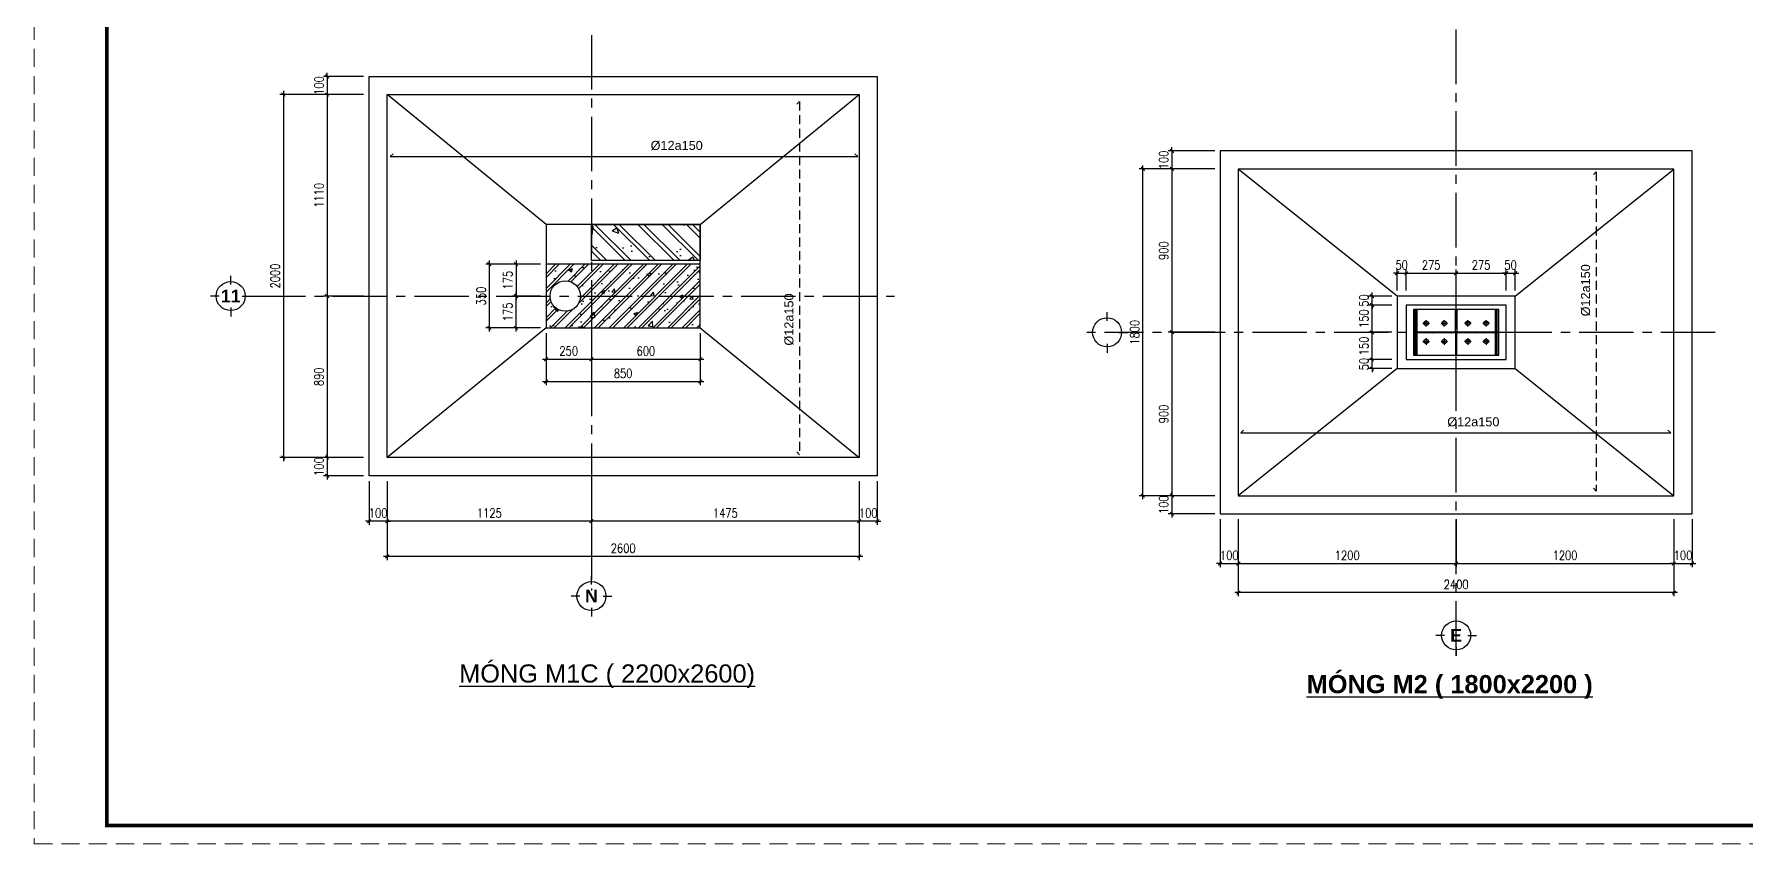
# Model space of a CAD drawing. Header units: millimetres. Extents: x 651127 to 1529722, y 768575 to 1021311.
# Drawn here: x 1180221 to 1227368, y 831541 to 853843 of the extents above; entities that cross this region are included whole.
import ezdxf
from ezdxf.enums import TextEntityAlignment as Align

# ---------------------------------------------------------------- set-up
doc = ezdxf.new("R2010")
doc.units = ezdxf.units.MM
doc.header["$LTSCALE"] = 1000
doc.header["$MEASUREMENT"] = 0
doc.linetypes.add('CENTER2', pattern=[1.125, 0.75, -0.125, 0.125, -0.125])
doc.linetypes.add('HIDDEN', pattern=[0.375, 0.25, -0.125])
doc.layers.get('DEFPOINTS').update_dxf_attribs({"color": 8, "lineweight": 9})
for name, color, linetype in [('CHU VN', 7, 'Continuous'), ('DUONG BAO', 7, 'Continuous'), ('HATCH', 8, 'Continuous'), ('KEO THEP TL10', 51, 'Continuous'), ('KHUNG TEN', 7, 'Continuous'), ('KICH THUOC', 147, 'Continuous'), ('KTHUOC', 136, 'Continuous'), ('KY HIEU', 40, 'Continuous'), ('NET MANH', 143, 'Continuous'), ('NETDAM', 1, 'Continuous'), ('S-HATCH', 8, 'Continuous'), ('TRUC', 8, 'CENTER2')]:
    doc.layers.add(name, color=color, linetype=linetype)
doc.styles.add('CHU 350-HB', font='VNI-Helve-Bold.TTF')
doc.styles.add('CHU 500', font='VNI-Helve-Bold.TTF')
doc.styles.add('CHU KT', font='romans.shx', dxfattribs={"width": 0.8})
doc.styles.add('Helve-Condense', font='VNI-Helve.TTF')
doc.styles.add('TIEU DE', font='VNI-Helve.TTF', dxfattribs={"width": 0.8})
doc.dimstyles.new('TL20', dxfattribs={"dimscale": 100, "dimtxt": 2.5, "dimasz": 1, "dimexe": 1, "dimexo": 1.5, "dimgap": 1, "dimtad": 1, "dimdec": 0, "dimlfac": 0.2, "dimzin": 0, "dimdsep": 46, "dimtxsty": 'CHU KT', "dimblk": 'ARCHTICK', "dimcen": 1.5, "dimdle": 1, "dimclrd": 256, "dimclre": 256, "dimclrt": 7, "dimadec": 0, "dimazin": 0, "dimtfac": 1, "dimtdec": 0, "dimtix": 1, "dimtmove": 2, "dimatfit": 3, "dimfxl": 1, "dimtolj": 1, "dimtzin": 0, "dimarcsym": 0})

# ---------------------------------------------------------------- blocks, each defined once
blk = doc.blocks.new('_ARCHTICK')
at = {"color": 0, "linetype": 'ByBlock', "const_width": 0.3}
blk.add_lwpolyline([(-0.5, -0.5), (0.5, 0.5)], dxfattribs=at)
blk = doc.blocks.new('*D348')
at = {"layer": 'DEFPOINTS', "color": 0}
for p in [(1212890, 850631), (1211561, 850131), (1212890, 850131)]:
    blk.add_point(p, dxfattribs=at)
at = {"layer": 'KICH THUOC', "lineweight": -2}
for p, q in [((1212740, 850631), (1211461, 850631)), ((1211561, 850631), (1211561, 850731)), ((1211561, 850631), (1211561, 850131)), ((1212740, 850131), (1211461, 850131)), ((1211561, 850131), (1211561, 850031))]:
    blk.add_line(p, q, dxfattribs=at)
at = {"layer": 'KICH THUOC', "lineweight": -2, "xscale": 100, "yscale": 100, "zscale": 100}
for p, rotation in [((1211561, 850631), 270), ((1211561, 850131), 90)]:
    blk.add_blockref('_ARCHTICK', p, dxfattribs=dict(at, rotation=rotation))
at = {"layer": 'KICH THUOC', "color": 7, "insert": (1211336, 850381), "char_height": 250, "attachment_point": 5, "rotation": 90, "style": 'CHU KT'}
blk.add_mtext('\\A1;100', dxfattribs=at)
blk = doc.blocks.new('*D349')
at = {"layer": 'DEFPOINTS', "color": 0}
for p in [(1212890, 850131), (1211561, 845631), (1212890, 845631)]:
    blk.add_point(p, dxfattribs=at)
at = {"layer": 'KICH THUOC', "lineweight": -2}
for p, q in [((1212740, 850131), (1211461, 850131)), ((1211561, 850231), (1211561, 845531)), ((1212740, 845631), (1211461, 845631))]:
    blk.add_line(p, q, dxfattribs=at)
at = {"layer": 'KICH THUOC', "lineweight": -2, "xscale": 100, "yscale": 100, "zscale": 100}
for p, rotation in [((1211561, 850131), 90), ((1211561, 845631), 270)]:
    blk.add_blockref('_ARCHTICK', p, dxfattribs=dict(at, rotation=rotation))
at = {"layer": 'KICH THUOC', "color": 7, "insert": (1211336, 847881), "char_height": 250, "attachment_point": 5, "rotation": 90, "style": 'CHU KT'}
blk.add_mtext('\\A1;900', dxfattribs=at)
blk = doc.blocks.new('*D350')
at = {"layer": 'DEFPOINTS', "color": 0}
for p in [(1212890, 845631), (1211561, 841131), (1212890, 841131)]:
    blk.add_point(p, dxfattribs=at)
at = {"layer": 'KICH THUOC', "lineweight": -2}
for p, q in [((1212740, 845631), (1211461, 845631)), ((1211561, 845731), (1211561, 841031)), ((1212740, 841131), (1211461, 841131))]:
    blk.add_line(p, q, dxfattribs=at)
at = {"layer": 'KICH THUOC', "lineweight": -2, "xscale": 100, "yscale": 100, "zscale": 100}
for p, rotation in [((1211561, 845631), 90), ((1211561, 841131), 270)]:
    blk.add_blockref('_ARCHTICK', p, dxfattribs=dict(at, rotation=rotation))
at = {"layer": 'KICH THUOC', "color": 7, "insert": (1211336, 843381), "char_height": 250, "attachment_point": 5, "rotation": 90, "style": 'CHU KT'}
blk.add_mtext('\\A1;900', dxfattribs=at)
blk = doc.blocks.new('*D351')
at = {"layer": 'DEFPOINTS', "color": 0}
for p in [(1212890, 841131), (1211561, 840631), (1212890, 840631)]:
    blk.add_point(p, dxfattribs=at)
at = {"layer": 'KICH THUOC', "lineweight": -2}
for p, q in [((1212740, 841131), (1211461, 841131)), ((1211561, 841131), (1211561, 841231)), ((1211561, 841131), (1211561, 840631)), ((1212740, 840631), (1211461, 840631)), ((1211561, 840631), (1211561, 840531))]:
    blk.add_line(p, q, dxfattribs=at)
at = {"layer": 'KICH THUOC', "lineweight": -2, "xscale": 100, "yscale": 100, "zscale": 100}
for p, rotation in [((1211561, 841131), 270), ((1211561, 840631), 90)]:
    blk.add_blockref('_ARCHTICK', p, dxfattribs=dict(at, rotation=rotation))
at = {"layer": 'KICH THUOC', "color": 7, "insert": (1211336, 840881), "char_height": 250, "attachment_point": 5, "rotation": 90, "style": 'CHU KT'}
blk.add_mtext('\\A1;100', dxfattribs=at)
blk = doc.blocks.new('*D352')
at = {"layer": 'DEFPOINTS', "color": 0}
for p in [(1210761, 850131), (1212740, 850131), (1212890, 841131)]:
    blk.add_point(p, dxfattribs=at)
at = {"layer": 'KICH THUOC', "lineweight": -2}
for p, q in [((1212590, 850131), (1210661, 850131)), ((1210761, 841031), (1210761, 850231)), ((1212740, 841131), (1210661, 841131))]:
    blk.add_line(p, q, dxfattribs=at)
at = {"layer": 'KICH THUOC', "lineweight": -2, "xscale": 100, "yscale": 100, "zscale": 100}
for p, rotation in [((1210761, 850131), 90), ((1210761, 841131), 270)]:
    blk.add_blockref('_ARCHTICK', p, dxfattribs=dict(at, rotation=rotation))
at = {"layer": 'KICH THUOC', "color": 7, "insert": (1210536, 845631), "char_height": 250, "attachment_point": 5, "rotation": 90, "style": 'CHU KT'}
blk.add_mtext('\\A1;1800', dxfattribs=at)
blk = doc.blocks.new('*D353')
at = {"layer": 'DEFPOINTS', "color": 0}
for p in [(1212890, 840631), (1213390, 840631), (1213390, 839260)]:
    blk.add_point(p, dxfattribs=at)
at = {"layer": 'KICH THUOC', "lineweight": -2}
for p, q in [((1212890, 840481), (1212890, 839160)), ((1213390, 840481), (1213390, 839160)), ((1212890, 839260), (1212790, 839260)), ((1212890, 839260), (1213390, 839260)), ((1213390, 839260), (1213490, 839260))]:
    blk.add_line(p, q, dxfattribs=at)
at = {"layer": 'KICH THUOC', "lineweight": -2, "xscale": 100, "yscale": 100, "zscale": 100}
blk.add_blockref('_ARCHTICK', (1212890, 839260), dxfattribs=at)
at = {"layer": 'KICH THUOC', "lineweight": -2, "xscale": 100, "yscale": 100, "zscale": 100, "rotation": 180}
blk.add_blockref('_ARCHTICK', (1213390, 839260), dxfattribs=at)
at = {"layer": 'KICH THUOC', "color": 7, "insert": (1213140, 839485), "char_height": 250, "attachment_point": 5, "style": 'CHU KT'}
blk.add_mtext('\\A1;100', dxfattribs=at)
blk = doc.blocks.new('*D354')
at = {"layer": 'DEFPOINTS', "color": 0}
for p in [(1213390, 840631), (1219390, 840631), (1219390, 839260)]:
    blk.add_point(p, dxfattribs=at)
at = {"layer": 'KICH THUOC', "lineweight": -2}
for p, q in [((1213390, 840481), (1213390, 839160)), ((1219390, 840481), (1219390, 839160)), ((1213290, 839260), (1219490, 839260))]:
    blk.add_line(p, q, dxfattribs=at)
at = {"layer": 'KICH THUOC', "lineweight": -2, "xscale": 100, "yscale": 100, "zscale": 100, "rotation": 180}
blk.add_blockref('_ARCHTICK', (1213390, 839260), dxfattribs=at)
at = {"layer": 'KICH THUOC', "lineweight": -2, "xscale": 100, "yscale": 100, "zscale": 100}
blk.add_blockref('_ARCHTICK', (1219390, 839260), dxfattribs=at)
at = {"layer": 'KICH THUOC', "color": 7, "insert": (1216390, 839485), "char_height": 250, "attachment_point": 5, "style": 'CHU KT'}
blk.add_mtext('\\A1;1200', dxfattribs=at)
blk = doc.blocks.new('*D355')
at = {"layer": 'DEFPOINTS', "color": 0}
for p in [(1219390, 840631), (1225390, 840631), (1225390, 839260)]:
    blk.add_point(p, dxfattribs=at)
at = {"layer": 'KICH THUOC', "lineweight": -2}
for p, q in [((1219390, 840481), (1219390, 839160)), ((1225390, 840481), (1225390, 839160)), ((1219290, 839260), (1225490, 839260))]:
    blk.add_line(p, q, dxfattribs=at)
at = {"layer": 'KICH THUOC', "lineweight": -2, "xscale": 100, "yscale": 100, "zscale": 100, "rotation": 180}
blk.add_blockref('_ARCHTICK', (1219390, 839260), dxfattribs=at)
at = {"layer": 'KICH THUOC', "lineweight": -2, "xscale": 100, "yscale": 100, "zscale": 100}
blk.add_blockref('_ARCHTICK', (1225390, 839260), dxfattribs=at)
at = {"layer": 'KICH THUOC', "color": 7, "insert": (1222390, 839485), "char_height": 250, "attachment_point": 5, "style": 'CHU KT'}
blk.add_mtext('\\A1;1200', dxfattribs=at)
blk = doc.blocks.new('*D356')
at = {"layer": 'DEFPOINTS', "color": 0}
for p in [(1225390, 840631), (1225890, 840631), (1225890, 839260)]:
    blk.add_point(p, dxfattribs=at)
at = {"layer": 'KICH THUOC', "lineweight": -2}
for p, q in [((1225390, 840481), (1225390, 839160)), ((1225890, 840481), (1225890, 839160)), ((1225390, 839260), (1225290, 839260)), ((1225390, 839260), (1225890, 839260)), ((1225890, 839260), (1225990, 839260))]:
    blk.add_line(p, q, dxfattribs=at)
at = {"layer": 'KICH THUOC', "lineweight": -2, "xscale": 100, "yscale": 100, "zscale": 100}
blk.add_blockref('_ARCHTICK', (1225390, 839260), dxfattribs=at)
at = {"layer": 'KICH THUOC', "lineweight": -2, "xscale": 100, "yscale": 100, "zscale": 100, "rotation": 180}
blk.add_blockref('_ARCHTICK', (1225890, 839260), dxfattribs=at)
at = {"layer": 'KICH THUOC', "color": 7, "insert": (1225640, 839485), "char_height": 250, "attachment_point": 5, "style": 'CHU KT'}
blk.add_mtext('\\A1;100', dxfattribs=at)
blk = doc.blocks.new('*D357')
at = {"layer": 'DEFPOINTS', "color": 0}
for p in [(1225390, 840631), (1213390, 840481), (1213390, 838460)]:
    blk.add_point(p, dxfattribs=at)
at = {"layer": 'KICH THUOC', "lineweight": -2}
for p, q in [((1213390, 840331), (1213390, 838360)), ((1225390, 840481), (1225390, 838360)), ((1225490, 838460), (1213290, 838460))]:
    blk.add_line(p, q, dxfattribs=at)
at = {"layer": 'KICH THUOC', "lineweight": -2, "xscale": 100, "yscale": 100, "zscale": 100, "rotation": 180}
blk.add_blockref('_ARCHTICK', (1213390, 838460), dxfattribs=at)
at = {"layer": 'KICH THUOC', "lineweight": -2, "xscale": 100, "yscale": 100, "zscale": 100}
blk.add_blockref('_ARCHTICK', (1225390, 838460), dxfattribs=at)
at = {"layer": 'KICH THUOC', "color": 7, "insert": (1219390, 838685), "char_height": 250, "attachment_point": 5, "style": 'CHU KT'}
blk.add_mtext('\\A1;2400', dxfattribs=at)
blk = doc.blocks.new('TRUC')
for p, q in [((0, 320), (0, 560)), ((-320, 0), (-560, 0)), ((320, 0), (560, 0)), ((0, -320), (0, -560))]:
    blk.add_line(p, q)
blk.add_circle((0, 0), 400)
at = {"linetype": 'Continuous', "style": 'CHU 350-HB'}
blk.add_attdef('2', text='', height=350, dxfattribs=at).set_placement((0, 0), align=Align.MIDDLE_CENTER)
blk = doc.blocks.new('*D365')
at = {"layer": 'DEFPOINTS', "color": 0}
for p in [(1218015, 847259), (1217765, 846631), (1218015, 846631)]:
    blk.add_point(p, dxfattribs=at)
at = {"layer": 'KICH THUOC', "lineweight": -2}
for p, q in [((1217765, 847259), (1217665, 847259)), ((1217765, 846781), (1217765, 847359)), ((1217765, 847259), (1218015, 847259)), ((1218015, 846781), (1218015, 847359)), ((1218015, 847259), (1218115, 847259))]:
    blk.add_line(p, q, dxfattribs=at)
at = {"layer": 'KICH THUOC', "lineweight": -2, "xscale": 100, "yscale": 100, "zscale": 100}
blk.add_blockref('_ARCHTICK', (1217765, 847259), dxfattribs=at)
at = {"layer": 'KICH THUOC', "lineweight": -2, "xscale": 100, "yscale": 100, "zscale": 100, "rotation": 180}
blk.add_blockref('_ARCHTICK', (1218015, 847259), dxfattribs=at)
at = {"layer": 'KICH THUOC', "color": 7, "insert": (1217890, 847484), "char_height": 250, "attachment_point": 5, "style": 'CHU KT'}
blk.add_mtext('\\A1;50', dxfattribs=at)
blk = doc.blocks.new('*D366')
at = {"layer": 'DEFPOINTS', "color": 0}
for p in [(1219390, 847259), (1218015, 846631), (1219390, 846631)]:
    blk.add_point(p, dxfattribs=at)
at = {"layer": 'KICH THUOC', "lineweight": -2}
for p, q in [((1217915, 847259), (1219490, 847259)), ((1218015, 846781), (1218015, 847359)), ((1219390, 846781), (1219390, 847359))]:
    blk.add_line(p, q, dxfattribs=at)
at = {"layer": 'KICH THUOC', "lineweight": -2, "xscale": 100, "yscale": 100, "zscale": 100, "rotation": 180}
blk.add_blockref('_ARCHTICK', (1218015, 847259), dxfattribs=at)
at = {"layer": 'KICH THUOC', "lineweight": -2, "xscale": 100, "yscale": 100, "zscale": 100}
blk.add_blockref('_ARCHTICK', (1219390, 847259), dxfattribs=at)
at = {"layer": 'KICH THUOC', "color": 7, "insert": (1218702, 847484), "char_height": 250, "attachment_point": 5, "style": 'CHU KT'}
blk.add_mtext('\\A1;275', dxfattribs=at)
blk = doc.blocks.new('*D367')
at = {"layer": 'DEFPOINTS', "color": 0}
for p in [(1220765, 847259), (1219390, 846631), (1220765, 846631)]:
    blk.add_point(p, dxfattribs=at)
at = {"layer": 'KICH THUOC', "lineweight": -2}
for p, q in [((1219290, 847259), (1220865, 847259)), ((1219390, 846781), (1219390, 847359)), ((1220765, 846781), (1220765, 847359))]:
    blk.add_line(p, q, dxfattribs=at)
at = {"layer": 'KICH THUOC', "lineweight": -2, "xscale": 100, "yscale": 100, "zscale": 100, "rotation": 180}
blk.add_blockref('_ARCHTICK', (1219390, 847259), dxfattribs=at)
at = {"layer": 'KICH THUOC', "lineweight": -2, "xscale": 100, "yscale": 100, "zscale": 100}
blk.add_blockref('_ARCHTICK', (1220765, 847259), dxfattribs=at)
at = {"layer": 'KICH THUOC', "color": 7, "insert": (1220077, 847484), "char_height": 250, "attachment_point": 5, "style": 'CHU KT'}
blk.add_mtext('\\A1;275', dxfattribs=at)
blk = doc.blocks.new('*D368')
at = {"layer": 'DEFPOINTS', "color": 0}
for p in [(1221015, 847259), (1220765, 846631), (1221015, 846631)]:
    blk.add_point(p, dxfattribs=at)
at = {"layer": 'KICH THUOC', "lineweight": -2}
for p, q in [((1220765, 847259), (1220665, 847259)), ((1220765, 846781), (1220765, 847359)), ((1220765, 847259), (1221015, 847259)), ((1221015, 846781), (1221015, 847359)), ((1221015, 847259), (1221115, 847259))]:
    blk.add_line(p, q, dxfattribs=at)
at = {"layer": 'KICH THUOC', "lineweight": -2, "xscale": 100, "yscale": 100, "zscale": 100}
blk.add_blockref('_ARCHTICK', (1220765, 847259), dxfattribs=at)
at = {"layer": 'KICH THUOC', "lineweight": -2, "xscale": 100, "yscale": 100, "zscale": 100, "rotation": 180}
blk.add_blockref('_ARCHTICK', (1221015, 847259), dxfattribs=at)
at = {"layer": 'KICH THUOC', "color": 7, "insert": (1220890, 847484), "char_height": 250, "attachment_point": 5, "style": 'CHU KT'}
blk.add_mtext('\\A1;50', dxfattribs=at)
blk = doc.blocks.new('*D369')
at = {"layer": 'DEFPOINTS', "color": 0}
for p in [(1217074, 844881), (1217765, 844881), (1217765, 844631)]:
    blk.add_point(p, dxfattribs=at)
at = {"layer": 'KICH THUOC', "lineweight": -2}
for p, q in [((1217615, 844881), (1216974, 844881)), ((1217074, 844881), (1217074, 844981)), ((1217074, 844631), (1217074, 844881)), ((1217615, 844631), (1216974, 844631)), ((1217074, 844631), (1217074, 844531))]:
    blk.add_line(p, q, dxfattribs=at)
at = {"layer": 'KICH THUOC', "lineweight": -2, "xscale": 100, "yscale": 100, "zscale": 100}
for p, rotation in [((1217074, 844881), 270), ((1217074, 844631), 90)]:
    blk.add_blockref('_ARCHTICK', p, dxfattribs=dict(at, rotation=rotation))
at = {"layer": 'KICH THUOC', "color": 7, "insert": (1216849, 844756), "char_height": 250, "attachment_point": 5, "rotation": 90, "style": 'CHU KT'}
blk.add_mtext('\\A1;50', dxfattribs=at)
blk = doc.blocks.new('*D370')
at = {"layer": 'DEFPOINTS', "color": 0}
for p in [(1217074, 845631), (1217765, 845631), (1217765, 844881)]:
    blk.add_point(p, dxfattribs=at)
at = {"layer": 'KICH THUOC', "lineweight": -2}
for p, q in [((1217615, 845631), (1216974, 845631)), ((1217074, 844781), (1217074, 845731)), ((1217615, 844881), (1216974, 844881))]:
    blk.add_line(p, q, dxfattribs=at)
at = {"layer": 'KICH THUOC', "lineweight": -2, "xscale": 100, "yscale": 100, "zscale": 100}
for p, rotation in [((1217074, 845631), 90), ((1217074, 844881), 270)]:
    blk.add_blockref('_ARCHTICK', p, dxfattribs=dict(at, rotation=rotation))
at = {"layer": 'KICH THUOC', "color": 7, "insert": (1216849, 845256), "char_height": 250, "attachment_point": 5, "rotation": 90, "style": 'CHU KT'}
blk.add_mtext('\\A1;150', dxfattribs=at)
blk = doc.blocks.new('*D371')
at = {"layer": 'DEFPOINTS', "color": 0}
for p in [(1217074, 846381), (1217765, 846381), (1217765, 845631)]:
    blk.add_point(p, dxfattribs=at)
at = {"layer": 'KICH THUOC', "lineweight": -2}
for p, q in [((1217615, 846381), (1216974, 846381)), ((1217074, 845531), (1217074, 846481)), ((1217615, 845631), (1216974, 845631))]:
    blk.add_line(p, q, dxfattribs=at)
at = {"layer": 'KICH THUOC', "lineweight": -2, "xscale": 100, "yscale": 100, "zscale": 100}
for p, rotation in [((1217074, 846381), 90), ((1217074, 845631), 270)]:
    blk.add_blockref('_ARCHTICK', p, dxfattribs=dict(at, rotation=rotation))
at = {"layer": 'KICH THUOC', "color": 7, "insert": (1216849, 846006), "char_height": 250, "attachment_point": 5, "rotation": 90, "style": 'CHU KT'}
blk.add_mtext('\\A1;150', dxfattribs=at)
blk = doc.blocks.new('*D372')
at = {"layer": 'DEFPOINTS', "color": 0}
for p in [(1217074, 846631), (1217765, 846631), (1217765, 846381)]:
    blk.add_point(p, dxfattribs=at)
at = {"layer": 'KICH THUOC', "lineweight": -2}
for p, q in [((1217615, 846631), (1216974, 846631)), ((1217615, 846381), (1216974, 846381)), ((1217074, 846631), (1217074, 846731)), ((1217074, 846381), (1217074, 846631)), ((1217074, 846381), (1217074, 846281))]:
    blk.add_line(p, q, dxfattribs=at)
at = {"layer": 'KICH THUOC', "lineweight": -2, "xscale": 100, "yscale": 100, "zscale": 100}
for p, rotation in [((1217074, 846631), 270), ((1217074, 846381), 90)]:
    blk.add_blockref('_ARCHTICK', p, dxfattribs=dict(at, rotation=rotation))
at = {"layer": 'KICH THUOC', "color": 7, "insert": (1216849, 846506), "char_height": 250, "attachment_point": 5, "rotation": 90, "style": 'CHU KT'}
blk.add_mtext('\\A1;50', dxfattribs=at)
blk = doc.blocks.new('*D610')
at = {"layer": 'DEFPOINTS', "color": 0}
for p in [(1189945, 841681), (1195570, 841681), (1189945, 840426)]:
    blk.add_point(p, dxfattribs=at)
at = {"layer": 'KTHUOC', "lineweight": -2}
for p, q in [((1189945, 841531), (1189945, 840326)), ((1195570, 841531), (1195570, 840326)), ((1195670, 840426), (1189845, 840426))]:
    blk.add_line(p, q, dxfattribs=at)
at = {"layer": 'KTHUOC', "lineweight": -2, "xscale": 100, "yscale": 100, "zscale": 100, "rotation": 180}
blk.add_blockref('_ARCHTICK', (1189945, 840426), dxfattribs=at)
at = {"layer": 'KTHUOC', "lineweight": -2, "xscale": 100, "yscale": 100, "zscale": 100}
blk.add_blockref('_ARCHTICK', (1195570, 840426), dxfattribs=at)
at = {"layer": 'KTHUOC', "color": 7, "insert": (1192758, 840651), "char_height": 250, "attachment_point": 5, "style": 'CHU KT'}
blk.add_mtext('\\A1;1125', dxfattribs=at)
blk = doc.blocks.new('*D613')
at = {"layer": 'DEFPOINTS', "color": 0}
for p in [(1189945, 841681), (1202945, 841681), (1189945, 839458)]:
    blk.add_point(p, dxfattribs=at)
at = {"layer": 'KTHUOC', "lineweight": -2}
for p, q in [((1189945, 841531), (1189945, 839358)), ((1202945, 841531), (1202945, 839358)), ((1203045, 839458), (1189845, 839458))]:
    blk.add_line(p, q, dxfattribs=at)
at = {"layer": 'KTHUOC', "lineweight": -2, "xscale": 100, "yscale": 100, "zscale": 100, "rotation": 180}
blk.add_blockref('_ARCHTICK', (1189945, 839458), dxfattribs=at)
at = {"layer": 'KTHUOC', "lineweight": -2, "xscale": 100, "yscale": 100, "zscale": 100}
blk.add_blockref('_ARCHTICK', (1202945, 839458), dxfattribs=at)
at = {"layer": 'KTHUOC', "color": 7, "insert": (1196445, 839683), "char_height": 250, "attachment_point": 5, "style": 'CHU KT'}
blk.add_mtext('\\A1;2600', dxfattribs=at)
blk = doc.blocks.new('*D615')
at = {"layer": 'DEFPOINTS', "color": 0}
for p in [(1189445, 852181), (1187084, 842181), (1189445, 842181)]:
    blk.add_point(p, dxfattribs=at)
at = {"layer": 'KICH THUOC', "lineweight": -2}
for p, q in [((1189295, 852181), (1186984, 852181)), ((1187084, 852281), (1187084, 842081)), ((1189295, 842181), (1186984, 842181))]:
    blk.add_line(p, q, dxfattribs=at)
at = {"layer": 'KICH THUOC', "lineweight": -2, "xscale": 100, "yscale": 100, "zscale": 100}
for p, rotation in [((1187084, 852181), 90), ((1187084, 842181), 270)]:
    blk.add_blockref('_ARCHTICK', p, dxfattribs=dict(at, rotation=rotation))
at = {"layer": 'KICH THUOC', "color": 7, "insert": (1186859, 847181), "char_height": 250, "attachment_point": 5, "rotation": 90, "style": 'CHU KT'}
blk.add_mtext('\\A1;2000', dxfattribs=at)
blk = doc.blocks.new('*D616')
at = {"layer": 'DEFPOINTS', "color": 0}
for p in [(1189445, 846631), (1188288, 842181), (1189445, 842181)]:
    blk.add_point(p, dxfattribs=at)
at = {"layer": 'KTHUOC', "lineweight": -2}
for p, q in [((1189295, 846631), (1188188, 846631)), ((1188288, 846731), (1188288, 842081)), ((1189295, 842181), (1188188, 842181))]:
    blk.add_line(p, q, dxfattribs=at)
at = {"layer": 'KTHUOC', "lineweight": -2, "xscale": 100, "yscale": 100, "zscale": 100}
for p, rotation in [((1188288, 846631), 90), ((1188288, 842181), 270)]:
    blk.add_blockref('_ARCHTICK', p, dxfattribs=dict(at, rotation=rotation))
at = {"layer": 'KTHUOC', "color": 7, "insert": (1188063, 844406), "char_height": 250, "attachment_point": 5, "rotation": 90, "style": 'CHU KT'}
blk.add_mtext('\\A1;890', dxfattribs=at)
blk = doc.blocks.new('*D617')
at = {"layer": 'DEFPOINTS', "color": 0}
for p in [(1189445, 842181), (1188288, 841681), (1189445, 841681)]:
    blk.add_point(p, dxfattribs=at)
at = {"layer": 'KTHUOC', "lineweight": -2}
for p, q in [((1189295, 842181), (1188188, 842181)), ((1188288, 842181), (1188288, 842281)), ((1188288, 842181), (1188288, 841681)), ((1189295, 841681), (1188188, 841681)), ((1188288, 841681), (1188288, 841581))]:
    blk.add_line(p, q, dxfattribs=at)
at = {"layer": 'KTHUOC', "lineweight": -2, "xscale": 100, "yscale": 100, "zscale": 100}
for p, rotation in [((1188288, 842181), 270), ((1188288, 841681), 90)]:
    blk.add_blockref('_ARCHTICK', p, dxfattribs=dict(at, rotation=rotation))
at = {"layer": 'KTHUOC', "color": 7, "insert": (1188063, 841931), "char_height": 250, "attachment_point": 5, "rotation": 90, "style": 'CHU KT'}
blk.add_mtext('\\A1;100', dxfattribs=at)
blk = doc.blocks.new('*D618')
at = {"layer": 'DEFPOINTS', "color": 0}
for p in [(1189445, 841681), (1189945, 841681), (1189445, 840426)]:
    blk.add_point(p, dxfattribs=at)
at = {"layer": 'KTHUOC', "lineweight": -2}
for p, q in [((1189445, 841531), (1189445, 840326)), ((1189945, 841531), (1189945, 840326)), ((1189445, 840426), (1189345, 840426)), ((1189945, 840426), (1189445, 840426)), ((1189945, 840426), (1190045, 840426))]:
    blk.add_line(p, q, dxfattribs=at)
at = {"layer": 'KTHUOC', "lineweight": -2, "xscale": 100, "yscale": 100, "zscale": 100}
blk.add_blockref('_ARCHTICK', (1189445, 840426), dxfattribs=at)
at = {"layer": 'KTHUOC', "lineweight": -2, "xscale": 100, "yscale": 100, "zscale": 100, "rotation": 180}
blk.add_blockref('_ARCHTICK', (1189945, 840426), dxfattribs=at)
at = {"layer": 'KTHUOC', "color": 7, "insert": (1189695, 840651), "char_height": 250, "attachment_point": 5, "style": 'CHU KT'}
blk.add_mtext('\\A1;100', dxfattribs=at)
blk = doc.blocks.new('*D619')
at = {"layer": 'DEFPOINTS', "color": 0}
for p in [(1189445, 852181), (1188288, 846631), (1189445, 846631)]:
    blk.add_point(p, dxfattribs=at)
at = {"layer": 'KICH THUOC', "lineweight": -2}
for p, q in [((1189295, 852181), (1188188, 852181)), ((1188288, 852281), (1188288, 846531)), ((1189295, 846631), (1188188, 846631))]:
    blk.add_line(p, q, dxfattribs=at)
at = {"layer": 'KICH THUOC', "lineweight": -2, "xscale": 100, "yscale": 100, "zscale": 100}
for p, rotation in [((1188288, 852181), 90), ((1188288, 846631), 270)]:
    blk.add_blockref('_ARCHTICK', p, dxfattribs=dict(at, rotation=rotation))
at = {"layer": 'KICH THUOC', "color": 7, "insert": (1188063, 849406), "char_height": 250, "attachment_point": 5, "rotation": 90, "style": 'CHU KT'}
blk.add_mtext('\\A1;1110', dxfattribs=at)
blk = doc.blocks.new('*D620')
at = {"layer": 'DEFPOINTS', "color": 0}
for p in [(1189445, 852681), (1188288, 852181), (1189445, 852181)]:
    blk.add_point(p, dxfattribs=at)
at = {"layer": 'KICH THUOC', "lineweight": -2}
for p, q in [((1189295, 852681), (1188188, 852681)), ((1188288, 852681), (1188288, 852781)), ((1188288, 852681), (1188288, 852181)), ((1189295, 852181), (1188188, 852181)), ((1188288, 852181), (1188288, 852081))]:
    blk.add_line(p, q, dxfattribs=at)
at = {"layer": 'KICH THUOC', "lineweight": -2, "xscale": 100, "yscale": 100, "zscale": 100}
for p, rotation in [((1188288, 852681), 270), ((1188288, 852181), 90)]:
    blk.add_blockref('_ARCHTICK', p, dxfattribs=dict(at, rotation=rotation))
at = {"layer": 'KICH THUOC', "color": 7, "insert": (1188063, 852431), "char_height": 250, "attachment_point": 5, "rotation": 90, "style": 'CHU KT'}
blk.add_mtext('\\A1;100', dxfattribs=at)
blk = doc.blocks.new('*D628')
at = {"layer": 'DEFPOINTS', "color": 0}
for p in [(1195570, 841681), (1202945, 841681), (1195570, 840426)]:
    blk.add_point(p, dxfattribs=at)
at = {"layer": 'KTHUOC', "lineweight": -2}
for p, q in [((1195570, 841531), (1195570, 840326)), ((1202945, 841531), (1202945, 840326)), ((1203045, 840426), (1195470, 840426))]:
    blk.add_line(p, q, dxfattribs=at)
at = {"layer": 'KTHUOC', "lineweight": -2, "xscale": 100, "yscale": 100, "zscale": 100, "rotation": 180}
blk.add_blockref('_ARCHTICK', (1195570, 840426), dxfattribs=at)
at = {"layer": 'KTHUOC', "lineweight": -2, "xscale": 100, "yscale": 100, "zscale": 100}
blk.add_blockref('_ARCHTICK', (1202945, 840426), dxfattribs=at)
at = {"layer": 'KTHUOC', "color": 7, "insert": (1199258, 840651), "char_height": 250, "attachment_point": 5, "style": 'CHU KT'}
blk.add_mtext('\\A1;1475', dxfattribs=at)
blk = doc.blocks.new('*D629')
at = {"layer": 'DEFPOINTS', "color": 0}
for p in [(1202945, 841681), (1203445, 841681), (1202945, 840426)]:
    blk.add_point(p, dxfattribs=at)
at = {"layer": 'KTHUOC', "lineweight": -2}
for p, q in [((1202945, 841531), (1202945, 840326)), ((1203445, 841531), (1203445, 840326)), ((1202945, 840426), (1202845, 840426)), ((1203445, 840426), (1202945, 840426)), ((1203445, 840426), (1203545, 840426))]:
    blk.add_line(p, q, dxfattribs=at)
at = {"layer": 'KTHUOC', "lineweight": -2, "xscale": 100, "yscale": 100, "zscale": 100}
blk.add_blockref('_ARCHTICK', (1202945, 840426), dxfattribs=at)
at = {"layer": 'KTHUOC', "lineweight": -2, "xscale": 100, "yscale": 100, "zscale": 100, "rotation": 180}
blk.add_blockref('_ARCHTICK', (1203445, 840426), dxfattribs=at)
at = {"layer": 'KTHUOC', "color": 7, "insert": (1203195, 840651), "char_height": 250, "attachment_point": 5, "style": 'CHU KT'}
blk.add_mtext('\\A1;100', dxfattribs=at)
blk = doc.blocks.new('*D630')
at = {"layer": 'DEFPOINTS', "color": 0}
for p in [(1194320, 845756), (1195570, 845756), (1195570, 844890)]:
    blk.add_point(p, dxfattribs=at)
at = {"layer": 'KICH THUOC', "lineweight": -2}
for p, q in [((1194320, 845606), (1194320, 844790)), ((1195570, 845606), (1195570, 844790)), ((1194220, 844890), (1195670, 844890))]:
    blk.add_line(p, q, dxfattribs=at)
at = {"layer": 'KICH THUOC', "lineweight": -2, "xscale": 100, "yscale": 100, "zscale": 100, "rotation": 180}
blk.add_blockref('_ARCHTICK', (1194320, 844890), dxfattribs=at)
at = {"layer": 'KICH THUOC', "lineweight": -2, "xscale": 100, "yscale": 100, "zscale": 100}
blk.add_blockref('_ARCHTICK', (1195570, 844890), dxfattribs=at)
at = {"layer": 'KICH THUOC', "color": 7, "insert": (1194945, 845115), "char_height": 250, "attachment_point": 5, "style": 'CHU KT'}
blk.add_mtext('\\A1;250', dxfattribs=at)
blk = doc.blocks.new('*D631')
at = {"layer": 'DEFPOINTS', "color": 0}
for p in [(1195570, 845756), (1198570, 845756), (1198570, 844890)]:
    blk.add_point(p, dxfattribs=at)
at = {"layer": 'KICH THUOC', "lineweight": -2}
for p, q in [((1195570, 845606), (1195570, 844790)), ((1198570, 845606), (1198570, 844790)), ((1195470, 844890), (1198670, 844890))]:
    blk.add_line(p, q, dxfattribs=at)
at = {"layer": 'KICH THUOC', "lineweight": -2, "xscale": 100, "yscale": 100, "zscale": 100, "rotation": 180}
blk.add_blockref('_ARCHTICK', (1195570, 844890), dxfattribs=at)
at = {"layer": 'KICH THUOC', "lineweight": -2, "xscale": 100, "yscale": 100, "zscale": 100}
blk.add_blockref('_ARCHTICK', (1198570, 844890), dxfattribs=at)
at = {"layer": 'KICH THUOC', "color": 7, "insert": (1197070, 845115), "char_height": 250, "attachment_point": 5, "style": 'CHU KT'}
blk.add_mtext('\\A1;600', dxfattribs=at)
blk = doc.blocks.new('*D632')
at = {"layer": 'DEFPOINTS', "color": 0}
for p in [(1194320, 847506), (1193493, 846631), (1194320, 846631)]:
    blk.add_point(p, dxfattribs=at)
at = {"layer": 'KICH THUOC', "lineweight": -2}
for p, q in [((1194170, 847506), (1193393, 847506)), ((1193493, 847606), (1193493, 846531)), ((1194170, 846631), (1193393, 846631))]:
    blk.add_line(p, q, dxfattribs=at)
at = {"layer": 'KICH THUOC', "lineweight": -2, "xscale": 100, "yscale": 100, "zscale": 100}
for p, rotation in [((1193493, 847506), 90), ((1193493, 846631), 270)]:
    blk.add_blockref('_ARCHTICK', p, dxfattribs=dict(at, rotation=rotation))
at = {"layer": 'KICH THUOC', "color": 7, "insert": (1193268, 847068), "char_height": 250, "attachment_point": 5, "rotation": 90, "style": 'CHU KT'}
blk.add_mtext('\\A1;175', dxfattribs=at)
blk = doc.blocks.new('*D633')
at = {"layer": 'DEFPOINTS', "color": 0}
for p in [(1193493, 846631), (1194320, 846631), (1194320, 845756)]:
    blk.add_point(p, dxfattribs=at)
at = {"layer": 'KICH THUOC', "lineweight": -2}
for p, q in [((1194170, 846631), (1193393, 846631)), ((1193493, 845656), (1193493, 846731)), ((1194170, 845756), (1193393, 845756))]:
    blk.add_line(p, q, dxfattribs=at)
at = {"layer": 'KICH THUOC', "lineweight": -2, "xscale": 100, "yscale": 100, "zscale": 100}
for p, rotation in [((1193493, 846631), 90), ((1193493, 845756), 270)]:
    blk.add_blockref('_ARCHTICK', p, dxfattribs=dict(at, rotation=rotation))
at = {"layer": 'KICH THUOC', "color": 7, "insert": (1193268, 846193), "char_height": 250, "attachment_point": 5, "rotation": 90, "style": 'CHU KT'}
blk.add_mtext('\\A1;175', dxfattribs=at)
blk = doc.blocks.new('*D634')
at = {"layer": 'DEFPOINTS', "color": 0}
for p in [(1194120, 847506), (1192757, 845756), (1194120, 845756)]:
    blk.add_point(p, dxfattribs=at)
at = {"layer": 'KICH THUOC', "lineweight": -2}
for p, q in [((1193970, 847506), (1192657, 847506)), ((1192757, 847606), (1192757, 845656)), ((1193970, 845756), (1192657, 845756))]:
    blk.add_line(p, q, dxfattribs=at)
at = {"layer": 'KICH THUOC', "lineweight": -2, "xscale": 100, "yscale": 100, "zscale": 100}
for p, rotation in [((1192757, 847506), 90), ((1192757, 845756), 270)]:
    blk.add_blockref('_ARCHTICK', p, dxfattribs=dict(at, rotation=rotation))
at = {"layer": 'KICH THUOC', "color": 7, "insert": (1192532, 846631), "char_height": 250, "attachment_point": 5, "rotation": 90, "style": 'CHU KT'}
blk.add_mtext('\\A1;350', dxfattribs=at)
blk = doc.blocks.new('*D641')
at = {"layer": 'DEFPOINTS', "color": 0}
for p in [(1194320, 845606), (1198570, 845606), (1198570, 844275)]:
    blk.add_point(p, dxfattribs=at)
at = {"layer": 'KICH THUOC', "lineweight": -2}
for p, q in [((1194320, 845456), (1194320, 844175)), ((1198570, 845456), (1198570, 844175)), ((1194220, 844275), (1198670, 844275))]:
    blk.add_line(p, q, dxfattribs=at)
at = {"layer": 'KICH THUOC', "lineweight": -2, "xscale": 100, "yscale": 100, "zscale": 100, "rotation": 180}
blk.add_blockref('_ARCHTICK', (1194320, 844275), dxfattribs=at)
at = {"layer": 'KICH THUOC', "lineweight": -2, "xscale": 100, "yscale": 100, "zscale": 100}
blk.add_blockref('_ARCHTICK', (1198570, 844275), dxfattribs=at)
at = {"layer": 'KICH THUOC', "color": 7, "insert": (1196445, 844500), "char_height": 250, "attachment_point": 5, "style": 'CHU KT'}
blk.add_mtext('\\A1;850', dxfattribs=at)

msp = doc.modelspace()

# ---------------------------------------------------------------- hatches: boundary and pattern name
at = {"layer": 'HATCH'}
h = msp.add_hatch(dxfattribs=at)
h.set_pattern_fill('BETONG', color=256, scale=250, style=0, pattern_type=2)
h.set_pattern_definition([(310, (66067.9, 1636280.5), (1793.1505, 156.8803), [187.5, -2062.5]), (5, (66067.9, 1636280.5), (-346.8783, -1880.4803), [150, -1650]), (259.5486, (66217.3, 1636293.6), (1446.2735, -1723.5989), [159.3505, -1752.8553]), (313.8158, (66067.9, 1635780.5), (2668.1026, 413.7975), [281.25, -3093.75]), (263.3644, (66290.2, 1635815), (2336.657, -2435.2947), [239.0257, -2629.2825]), (8.8158, (66068, 1635780.5), (2336.655, -2435.2965), [225, -2475]), (339, (66317.9, 1635905.5), (1492.2676, 1006.5472), [187.5, -2062.5]), (34, (66317.9, 1635905.5), (608.2883, -1812.875), [150, -1650]), (288.5486, (66442.2, 1635989.4), (2100.5566, -806.3262), [159.3505, -1752.8553]), (322.5, (66067.9, 1636280.5), (30.39964, -832.23463), [0, -1630, 0, -1675, 0, -1656.25]), (352.5, (66067.9, 1636280.5), (657.67384, -986.0293), [0, -955, 0, -1592.5, 0, -631.25]), (32.5, (65510.4, 1636280.5), (1334.5561, 56.38718), [0, -625, 0, -1950, 0, -2587.5]), (42.5, (65260.4, 1636280.5), (1457.9654, -250.2625), [0, -812.5, 0, -1295, 0, -1837.5]), (315, (66067.87, 1636280.5), (-335.87572, -335.87572), []), (315, (66067.87, 1636118), (-335.87572, -335.87572), [])])
h.paths.add_polyline_path([(1195570.2, 847605.5), (1195570.2, 848605.5), (1198570.2, 848605.5), (1198570.2, 847605.5)])
h = msp.add_hatch(dxfattribs=at)
h.set_pattern_fill('ANSI31', color=256, scale=250, angle=-90, style=0)
h.set_pattern_definition([(315, (-281557.8, 3932436.54), (22.0970869, 22.0970869), [])])
h.paths.add_polyline_path([(1220474.8, 845615.5), (1218304.8, 845615.5), (1218304.8, 845005.5), (1218264.8, 845005.5), (1218264.8, 846255.5), (1218304.8, 846255.5), (1218304.8, 845645.5), (1220474.8, 845645.5), (1220474.8, 846255.5), (1220514.8, 846255.5), (1220514.8, 845005.5), (1220474.8, 845005.5)])
at = {"layer": 'S-HATCH'}
h = msp.add_hatch(dxfattribs=at)
h.set_pattern_fill('BETONG', color=256, scale=150, style=0, pattern_type=2)
h.set_pattern_definition([(50, (89228.1, 58850), (1075.8903, -94.1282), [112.5, -1237.5]), (355, (89228.1, 58850), (-208.127, 1128.2882), [90, -990]), (100.4514, (89317.7, 58842.2), (867.7641, 1034.1593), [95.6103, -1051.7132]), (46.1842, (89228.1, 59150), (1600.8616, -248.2785), [168.75, -1856.25]), (96.6356, (89361.5, 59129.3), (1401.994, 1461.1768), [143.4154, -1577.5695]), (351.1842, (89228, 59150), (1401.993, 1461.178), [135, -1485]), (21, (89378.1, 59075), (895.3606, -603.92834), [112.5, -1237.5]), (326, (89378.1, 59075), (364.973, 1087.7251), [90, -990]), (71.4514, (89452.7, 59024.7), (1260.33394, 483.79575), [95.6103, -1051.7132]), (37.5, (89228.08, 58850), (18.23978, 499.34078), [0, -978, 0, -1005, 0, -993.75]), (7.5, (89228.1, 58850), (394.6043, 591.61757), [0, -573, 0, -955.5, 0, -378.75]), (327.5, (88893.58, 58850), (800.73365, -33.83231), [0, -375, 0, -1170, 0, -1552.5]), (317.5, (88743.6, 58850), (874.77925, 150.15747), [0, -487.5, 0, -777, 0, -1102.5]), (45, (89228.08, 58850), (-201.52543, 201.52543), []), (45, (89228.08, 58947.5), (-201.52543, 201.52543), [])])
h.paths.add_polyline_path([(1198570.2, 845755.5), (1198570.2, 847505.5), (1194320.2, 847505.5), (1194320.2, 845755.5)])
edge = h.paths.add_edge_path(flags=16)
edge.add_arc((1194850, 846630.5), 420, 0, 360)

# ---------------------------------------------------------------- linework, layer by layer
at = {"layer": 'DEFPOINTS', "linetype": 'HIDDEN', "ltscale": 2}
msp.add_lwpolyline([(1180221.5, 831540.9), (1264321.5, 831540.9), (1264321.5, 890940.9), (1180221.5, 890940.9)], close=True, dxfattribs=at)
at = {"layer": 'DUONG BAO'}
for p, q in [((1194320.2, 848605.5), (1189945.2, 852180.5)), ((1198570.2, 848605.5), (1202945.2, 852180.5)), ((1194320.2, 845755.5), (1189945.2, 842180.5)), ((1198570.2, 845755.5), (1202945.2, 842180.5))]:
    msp.add_line(p, q, dxfattribs=at)
for points in [[(1189945.2, 842180.5), (1189945.2, 852180.5), (1202945.2, 852180.5), (1202945.2, 842180.5)], [(1213389.8, 850130.5), (1213389.8, 841130.5), (1225389.8, 841130.5), (1225389.8, 850130.5)], [(1198570.2, 848605.5), (1194320.2, 848605.5), (1194320.2, 845755.5), (1198570.2, 845755.5)], [(1195570.2, 847605.5), (1195570.2, 848605.5), (1198570.2, 848605.5), (1198570.2, 847605.5)], [(1198570.2, 845755.5), (1198570.2, 847505.5), (1194320.2, 847505.5), (1194320.2, 845755.5)], [(1198570.2, 845755.5), (1198570.2, 847505.5), (1194320.2, 847505.5), (1194320.2, 845755.5)], [(1218014.8, 846380.5), (1218014.8, 844880.5), (1220764.8, 844880.5), (1220764.8, 846380.5)], [(1218214.8, 846255.5), (1218214.8, 845005.5), (1220564.8, 845005.5), (1220564.8, 846255.5)]]:
    msp.add_lwpolyline(points, close=True, dxfattribs=at)
at = {"layer": 'DUONG BAO', "color": 1, "linetype": 'HIDDEN'}
for points in [[(1201226.8, 851914.4), (1201302.4, 851990.1), (1201302.4, 842258.4), (1201226.8, 842338.7)], [(1223171.4, 849975.1), (1223247, 850050.7), (1223247, 841259.2), (1223171.4, 841339.4)]]:
    msp.add_lwpolyline(points, dxfattribs=at)
at = {"layer": 'DUONG BAO', "color": 1}
for points in [[(1190106.2, 850552.8), (1190030.5, 850477.1), (1202904.9, 850477.1), (1202824.6, 850552.8)], [(1213531.8, 842938.5), (1213456.2, 842862.8), (1225302.9, 842862.8), (1225222.7, 842938.5)]]:
    msp.add_lwpolyline(points, dxfattribs=at)
at = {"layer": 'KEO THEP TL10'}
for points in [[(1220474.8, 845615.5), (1218304.8, 845615.5), (1218304.8, 845005.5), (1218264.8, 845005.5), (1218264.8, 846255.5), (1218304.8, 846255.5), (1218304.8, 845645.5), (1220474.8, 845645.5), (1220474.8, 846255.5), (1220514.8, 846255.5), (1220514.8, 845005.5), (1220474.8, 845005.5)], [(1219374.8, 845645.5), (1219374.8, 846255.5), (1219404.8, 846255.5), (1219404.8, 845645.5)], [(1219374.8, 845615.5), (1219374.8, 845005.5), (1219404.8, 845005.5), (1219404.8, 845615.5)]]:
    msp.add_lwpolyline(points, close=True, dxfattribs=at)
at = {"layer": 'KHUNG TEN', "const_width": 100}
msp.add_lwpolyline([(1182221.5, 832040.9), (1263821.5, 832040.9), (1263821.5, 890440.9), (1182221.5, 890440.9)], close=True, dxfattribs=at)
at = {"layer": 'NET MANH'}
for p, q in [((1217764.8, 846630.5), (1213389.8, 850130.5)), ((1221014.8, 846630.5), (1225389.8, 850130.5)), ((1217764.8, 844630.5), (1213389.8, 841130.5)), ((1221014.8, 844630.5), (1225389.8, 841130.5))]:
    msp.add_line(p, q, dxfattribs=at)
for points in [[(1189445.2, 841680.5), (1189445.2, 852680.5), (1203445.2, 852680.5), (1203445.2, 841680.5)], [(1212889.8, 850630.5), (1212889.8, 840630.5), (1225889.8, 840630.5), (1225889.8, 850630.5)], [(1217764.8, 846630.5), (1217764.8, 844630.5), (1221014.8, 844630.5), (1221014.8, 846630.5)]]:
    msp.add_lwpolyline(points, close=True, dxfattribs=at)
at = {"layer": 'NETDAM'}
msp.add_circle((1194850, 846630.5), 420, dxfattribs=at)
at = {"layer": 'TRUC', "ltscale": 2}
for p, q in [((1195570.2, 885320.8), (1195570.2, 838520.6)), ((1219389.8, 836721.5), (1219389.8, 884855.5)), ((1186193.5, 846630.5), (1203915.8, 846630.5)), ((1226527.5, 845630.5), (1209699.5, 845630.5))]:
    msp.add_line(p, q, dxfattribs=at)
at = {"layer": 'TRUC'}
for p, q in [((1218474.8, 845880.5), (1218654.8, 845880.5)), ((1218564.8, 845790.5), (1218564.8, 845970.5)), ((1218974.8, 845880.5), (1219154.8, 845880.5)), ((1219064.8, 845790.5), (1219064.8, 845970.5)), ((1219804.8, 845880.5), (1219624.8, 845880.5)), ((1219714.8, 845790.5), (1219714.8, 845970.5)), ((1220304.8, 845880.5), (1220124.8, 845880.5)), ((1220214.8, 845790.5), (1220214.8, 845970.5)), ((1218474.8, 845380.5), (1218654.8, 845380.5)), ((1218564.8, 845470.5), (1218564.8, 845290.5)), ((1218974.8, 845380.5), (1219154.8, 845380.5)), ((1219064.8, 845470.5), (1219064.8, 845290.5)), ((1219804.8, 845380.5), (1219624.8, 845380.5)), ((1219714.8, 845470.5), (1219714.8, 845290.5)), ((1220304.8, 845380.5), (1220124.8, 845380.5)), ((1220214.8, 845470.5), (1220214.8, 845290.5))]:
    msp.add_line(p, q, dxfattribs=at)
for centre in [(1218564.8, 845880.5), (1219064.8, 845880.5), (1219714.8, 845880.5), (1220214.8, 845880.5), (1218564.8, 845380.5), (1219064.8, 845380.5), (1219714.8, 845380.5), (1220214.8, 845380.5)]:
    msp.add_circle(centre, 60, dxfattribs=at)

# ---------------------------------------------------------------- block references
at = {"layer": 'KY HIEU', "linetype": 'CENTER2'}
for p, values in [((1185633.5, 846630.5), {'2': '11'}), ((1195570.2, 838364.1), {'2': 'N'}), ((1219389.8, 837281.5), {'2': 'E'})]:
    msp.add_blockref('TRUC', p, dxfattribs=at).add_auto_attribs(values)
msp.add_blockref('TRUC', (1209774.9, 845630.5), dxfattribs=at)

# ---------------------------------------------------------------- texts
at = {"layer": 'CHU VN'}
for s, height, style, p in [('Þ12a150', 250, 'Helve-Condense', (1197919.5, 850780.3)), ('Þ12a150', 250, 'Helve-Condense', (1219864.1, 843166)), ('%%UMOÙNG M1C ( 2200x2600)', 500, 'TIEU DE', (1196001.7, 836222.1))]:
    msp.add_text(s, height=height, dxfattribs=dict(at, style=style)).set_placement(p, align=Align.MIDDLE)
at = {"layer": 'CHU VN', "style": 'Helve-Condense'}
for p in [(1222953.8, 846788.8), (1201009.2, 845983.4)]:
    msp.add_text('Þ12a150', height=250, rotation=90, dxfattribs=at).set_placement(p, align=Align.MIDDLE)
at = {"layer": 'CHU VN', "style": 'CHU 500'}
msp.add_text('%%UMOÙNG M2 ( 1800x2200 )', height=500, dxfattribs=at).set_placement((1215272.3, 835539), align=Align.BOTTOM_LEFT)

# ---------------------------------------------------------------- dimensions: what is measured, and where the dimension line sits
at = {"layer": 'KICH THUOC'}
for base, p1, p2, angle, picture, middle in [((1188287.7, 852180.5), (1189445.2, 852680.5), (1189445.2, 852180.5), 90, '*D620', (1188062.7, 852430.5)), ((1187083.5, 842180.5), (1189445.2, 852180.5), (1189445.2, 842180.5), 90, '*D615', (1186858.5, 847180.5)), ((1188287.7, 846630.5), (1189445.2, 852180.5), (1189445.2, 846630.5), 90, '*D619', (1188062.7, 849405.5)), ((1211560.7, 850130.5), (1212889.8, 850630.5), (1212889.8, 850130.5), 90, '*D348', (1211335.7, 850380.5)), ((1210760.7, 850130.5), (1212889.8, 841130.5), (1212739.8, 850130.5), 90, '*D352', (1210535.7, 845630.5)), ((1211560.7, 845630.5), (1212889.8, 850130.5), (1212889.8, 845630.5), 90, '*D349', (1211335.7, 847880.5)), ((1192756.9, 845755.5), (1194120.2, 847505.5), (1194120.2, 845755.5), 90, '*D634', (1192531.9, 846630.5)), ((1193492.6, 846630.5), (1194320.2, 847505.5), (1194320.2, 846630.5), 90, '*D632', (1193267.6, 847068)), ((1193492.6, 846630.5), (1194320.2, 845755.5), (1194320.2, 846630.5), 270, '*D633', (1193267.6, 846193)), ((1217073.8, 846630.5), (1217764.8, 846380.5), (1217764.8, 846630.5), 90, '*D372', (1216848.8, 846505.5)), ((1217073.8, 846380.5), (1217764.8, 845630.5), (1217764.8, 846380.5), 90, '*D371', (1216848.8, 846005.5)), ((1211560.7, 841130.5), (1212889.8, 845630.5), (1212889.8, 841130.5), 90, '*D350', (1211335.7, 843380.5)), ((1217073.8, 845630.5), (1217764.8, 844880.5), (1217764.8, 845630.5), 90, '*D370', (1216848.8, 845255.5)), ((1217073.8, 844880.5), (1217764.8, 844630.5), (1217764.8, 844880.5), 90, '*D369', (1216848.8, 844755.5)), ((1211560.7, 840630.5), (1212889.8, 841130.5), (1212889.8, 840630.5), 90, '*D351', (1211335.7, 840880.5))]:
    dim = msp.add_linear_dim(base=base, p1=p1, p2=p2, angle=angle, dimstyle='TL20', dxfattribs=at)
    dim.commit()
    dim.dimension.update_dxf_attribs({"geometry": picture, "text_midpoint": middle})
for base, p1, p2, picture, middle in [((1218014.8, 847259.2), (1217764.8, 846630.5), (1218014.8, 846630.5), '*D365', (1217889.8, 847484.2)), ((1219389.8, 847259.2), (1218014.8, 846630.5), (1219389.8, 846630.5), '*D366', (1218702.3, 847484.2)), ((1220764.8, 847259.2), (1219389.8, 846630.5), (1220764.8, 846630.5), '*D367', (1220077.3, 847484.2)), ((1221014.8, 847259.2), (1220764.8, 846630.5), (1221014.8, 846630.5), '*D368', (1220889.8, 847484.2)), ((1195570.2, 844890), (1194320.2, 845755.5), (1195570.2, 845755.5), '*D630', (1194945.2, 845115)), ((1198570.2, 844275.3), (1194320.2, 845605.5), (1198570.2, 845605.5), '*D641', (1196445.2, 844500.3)), ((1198570.2, 844890), (1195570.2, 845755.5), (1198570.2, 845755.5), '*D631', (1197070.2, 845115)), ((1213389.8, 839259.9), (1212889.8, 840630.5), (1213389.8, 840630.5), '*D353', (1213139.8, 839484.9)), ((1219389.8, 839259.9), (1213389.8, 840630.5), (1219389.8, 840630.5), '*D354', (1216389.8, 839484.9)), ((1213389.8, 838459.9), (1225389.8, 840630.5), (1213389.8, 840480.5), '*D357', (1219389.8, 838684.9)), ((1225389.8, 839259.9), (1219389.8, 840630.5), (1225389.8, 840630.5), '*D355', (1222389.8, 839484.9)), ((1225889.8, 839259.9), (1225389.8, 840630.5), (1225889.8, 840630.5), '*D356', (1225639.8, 839484.9))]:
    dim = msp.add_linear_dim(base=base, p1=p1, p2=p2, dimstyle='TL20', dxfattribs=at)
    dim.commit()
    dim.dimension.update_dxf_attribs({"geometry": picture, "text_midpoint": middle})
at = {"layer": 'KTHUOC'}
for base, p1, p2, picture, middle in [((1188287.7, 842180.5), (1189445.2, 846630.5), (1189445.2, 842180.5), '*D616', (1188062.7, 844405.5)), ((1188287.7, 841680.5), (1189445.2, 842180.5), (1189445.2, 841680.5), '*D617', (1188062.7, 841930.5))]:
    dim = msp.add_linear_dim(base=base, p1=p1, p2=p2, angle=90, dimstyle='TL20', dxfattribs=at)
    dim.commit()
    dim.dimension.update_dxf_attribs({"geometry": picture, "text_midpoint": middle})
for base, p1, p2, picture, middle in [((1189445.2, 840425.9), (1189945.2, 841680.5), (1189445.2, 841680.5), '*D618', (1189695.2, 840650.9)), ((1189945.2, 840425.9), (1195570.2, 841680.5), (1189945.2, 841680.5), '*D610', (1192757.7, 840650.9)), ((1189945.2, 839457.7), (1202945.2, 841680.5), (1189945.2, 841680.5), '*D613', (1196445.2, 839682.7)), ((1195570.2, 840425.9), (1202945.2, 841680.5), (1195570.2, 841680.5), '*D628', (1199257.7, 840650.9)), ((1202945.2, 840425.9), (1203445.2, 841680.5), (1202945.2, 841680.5), '*D629', (1203195.2, 840650.9))]:
    dim = msp.add_linear_dim(base=base, p1=p1, p2=p2, dimstyle='TL20', dxfattribs=at)
    dim.commit()
    dim.dimension.update_dxf_attribs({"geometry": picture, "text_midpoint": middle})

doc.saveas('drawing.dxf')
